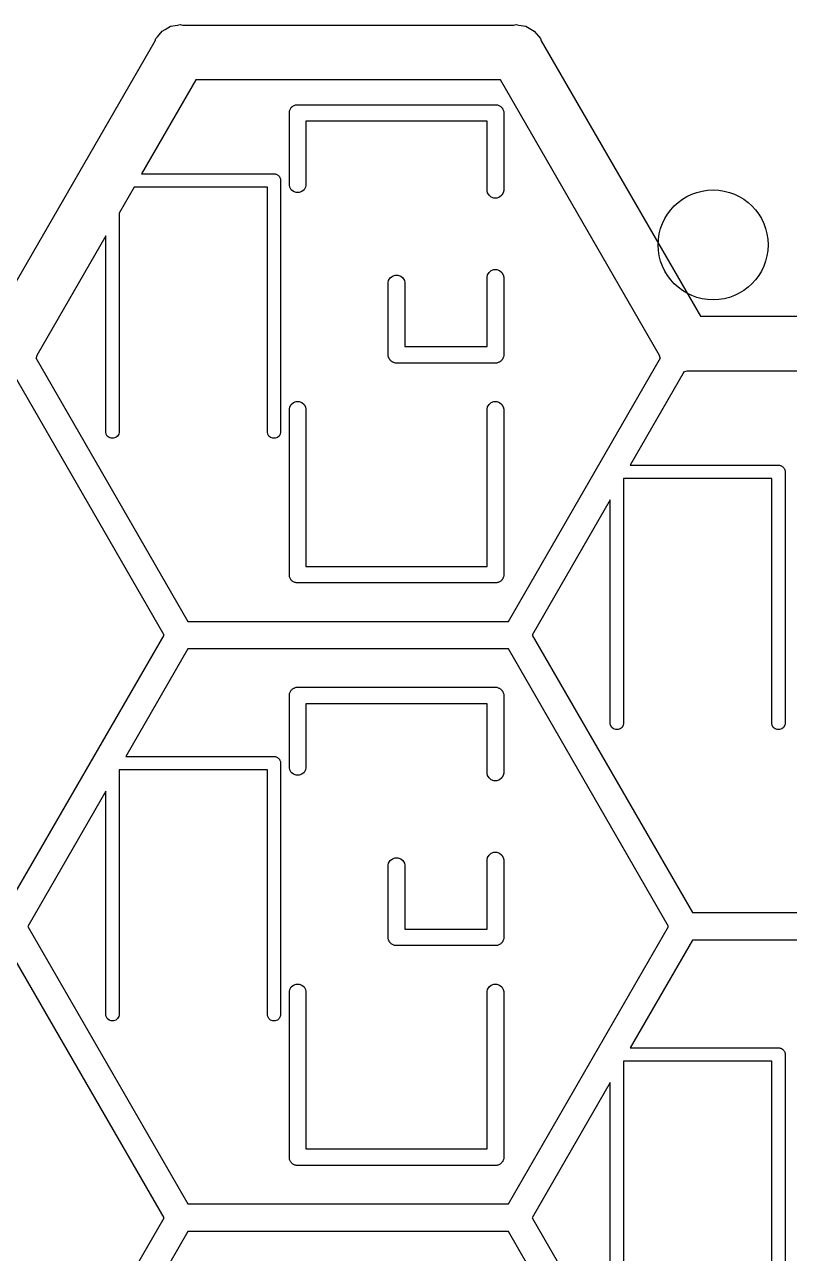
# Model space of a CAD drawing. Extents: x -0.7 to 56.4, y -0.3 to 45.3.
# Drawn here: x 27.16 to 34.11, y 34.12 to 45.3 of the extents above; entities that cross this region are included whole.
import ezdxf

# ---------------------------------------------------------------- set-up
doc = ezdxf.new("R2010")
doc.units = 0
doc.header["$MEASUREMENT"] = 0
doc.layers.add('BLACK', color=7, linetype='CONTINUOUS')

msp = doc.modelspace()

# ---------------------------------------------------------------- linework, layer by layer
at = {"layer": 'BLACK', "linetype": 'CONTINUOUS'}
for p, q in [((28.4344, 45.2606), (28.4828, 45.2885)), ((28.4828, 45.2885), (28.5477, 45.3)), ((28.5477, 45.3), (28.5696, 45.3039)), ((28.5477, 45.3), (28.5477, 45.3)), ((28.5696, 45.3039), (28.5915, 45.3)), ((28.5915, 45.3), (31.6077, 45.3)), ((31.6077, 45.3), (31.6295, 45.3039)), ((31.6295, 45.3039), (31.6514, 45.3)), ((31.6514, 45.3), (31.6514, 45.3)), ((31.6514, 45.3), (31.7164, 45.2885)), ((31.7164, 45.2885), (31.7927, 45.2445)), ((28.3421, 45.1561), (28.3497, 45.1769)), ((28.3497, 45.1769), (28.364, 45.1939)), ((28.364, 45.1939), (28.4064, 45.2445)), ((28.4064, 45.2445), (28.4344, 45.2606)), ((31.7927, 45.2445), (31.8494, 45.1769)), ((31.8494, 45.1769), (31.857, 45.1561)), ((26.8953, 42.65), (28.3421, 45.1561)), ((31.857, 45.1561), (33.3039, 42.65)), ((28.7139, 44.8), (28.2203, 43.945)), ((31.4852, 44.8), (28.7139, 44.8)), ((32.9321, 42.2939), (31.4852, 44.8)), ((29.5646, 44.5132), (29.5669, 44.5195)), ((29.5646, 44.5066), (29.5646, 44.5132)), ((29.5646, 43.8434), (29.5646, 44.5066)), ((29.5646, 44.5066), (29.5646, 44.5066)), ((29.5669, 44.5195), (29.568, 44.526)), ((29.568, 44.526), (29.5714, 44.5318)), ((29.5714, 44.5318), (29.5737, 44.5381)), ((29.5737, 44.5381), (29.5779, 44.5432)), ((29.5779, 44.5432), (29.5813, 44.549)), ((29.5813, 44.549), (29.5864, 44.5532)), ((29.5864, 44.5532), (29.5907, 44.5583)), ((29.5907, 44.5583), (29.5964, 44.5617)), ((29.5964, 44.5617), (29.6015, 44.566)), ((29.6015, 44.566), (29.6078, 44.5682)), ((29.6078, 44.5682), (29.6136, 44.5716)), ((29.6136, 44.5716), (29.6201, 44.5727)), ((29.6201, 44.5727), (29.6264, 44.575)), ((29.6264, 44.575), (29.633, 44.575)), ((29.633, 44.575), (29.6331, 44.575)), ((29.6331, 44.575), (31.4462, 44.575)), ((31.4462, 44.575), (31.4528, 44.575)), ((31.4462, 44.575), (31.4462, 44.575)), ((31.4528, 44.575), (31.4591, 44.5727)), ((31.4591, 44.5727), (31.4657, 44.5716)), ((31.4657, 44.5716), (31.4714, 44.5682)), ((31.4714, 44.5682), (31.4777, 44.566)), ((31.4777, 44.566), (31.4828, 44.5617)), ((31.4828, 44.5617), (31.4886, 44.5583)), ((31.4886, 44.5583), (31.4928, 44.5532)), ((31.4928, 44.5532), (31.4979, 44.549)), ((31.4979, 44.549), (31.5013, 44.5432)), ((31.5013, 44.5432), (31.5056, 44.5381)), ((31.5056, 44.5381), (31.5078, 44.5318)), ((31.5078, 44.5318), (31.5112, 44.526)), ((31.5112, 44.526), (31.5123, 44.5195)), ((31.5123, 44.5195), (31.5146, 44.5132)), ((31.5146, 44.5132), (31.5146, 44.5066)), ((31.5146, 44.5066), (31.5146, 44.5066)), ((31.5146, 44.5066), (31.5146, 43.7934)), ((31.3646, 44.425), (29.7146, 44.425)), ((29.7146, 44.425), (29.7146, 43.8434)), ((31.3646, 43.7934), (31.3646, 44.425)), ((28.2203, 43.945), (29.4299, 43.945)), ((29.4299, 43.945), (29.4299, 43.945)), ((29.4299, 43.945), (29.4352, 43.945)), ((29.4352, 43.945), (29.4402, 43.9432)), ((29.4402, 43.9432), (29.4454, 43.9423)), ((29.4454, 43.9423), (29.4501, 43.9396)), ((29.4501, 43.9396), (29.4551, 43.9378)), ((29.4551, 43.9378), (29.4592, 43.9343)), ((29.4592, 43.9343), (29.4638, 43.9317)), ((28.151, 43.825), (28.0146, 43.5887)), ((29.3646, 43.825), (28.151, 43.825)), ((29.3646, 41.5948), (29.3646, 43.825)), ((29.4638, 43.9317), (29.4672, 43.9276)), ((29.4672, 43.9276), (29.4713, 43.9242)), ((29.4713, 43.9242), (29.4739, 43.9195)), ((29.4739, 43.9195), (29.4774, 43.9155)), ((29.4774, 43.9155), (29.4792, 43.9105)), ((29.4792, 43.9105), (29.4819, 43.9058)), ((29.4819, 43.9058), (29.4828, 43.9006)), ((29.4828, 43.9006), (29.4846, 43.8956)), ((29.4846, 43.8956), (29.4846, 43.8903)), ((29.4846, 43.8903), (29.4846, 43.8902)), ((29.4846, 43.8902), (29.4846, 41.5948)), ((29.568, 43.824), (29.5646, 43.8434)), ((29.5813, 43.801), (29.568, 43.824)), ((29.7112, 43.824), (29.6979, 43.801)), ((29.7146, 43.8434), (29.7112, 43.824)), ((29.6015, 43.784), (29.5813, 43.801)), ((29.6264, 43.775), (29.6015, 43.784)), ((29.6528, 43.775), (29.6264, 43.775)), ((29.6777, 43.784), (29.6528, 43.775)), ((29.6979, 43.801), (29.6777, 43.784)), ((31.368, 43.774), (31.3646, 43.7934)), ((31.3813, 43.751), (31.368, 43.774)), ((31.4015, 43.734), (31.3813, 43.751)), ((31.4264, 43.725), (31.4015, 43.734)), ((31.4528, 43.725), (31.4264, 43.725)), ((31.4777, 43.734), (31.4528, 43.725)), ((31.4979, 43.751), (31.4777, 43.734)), ((31.5112, 43.774), (31.4979, 43.751)), ((31.5146, 43.7934), (31.5112, 43.774)), ((28.0146, 43.5887), (28.0146, 41.5948)), ((27.8946, 43.3809), (27.267, 42.2939)), ((27.8946, 41.5948), (27.8946, 43.3809)), ((31.368, 43.026), (31.3813, 43.049)), ((31.3813, 43.049), (31.4015, 43.066)), ((31.4015, 43.066), (31.4264, 43.075)), ((31.4264, 43.075), (31.4528, 43.075)), ((31.4528, 43.075), (31.4777, 43.066)), ((31.4777, 43.066), (31.4979, 43.049)), ((31.4979, 43.049), (31.5112, 43.026)), ((30.4646, 42.9566), (30.468, 42.976)), ((30.4646, 42.3132), (30.4646, 42.9566)), ((30.468, 42.976), (30.4813, 42.999)), ((30.4813, 42.999), (30.5015, 43.016)), ((30.5015, 43.016), (30.5264, 43.025)), ((30.5264, 43.025), (30.5528, 43.025)), ((30.5528, 43.025), (30.5777, 43.016)), ((30.5777, 43.016), (30.5979, 42.999)), ((30.5979, 42.999), (30.6112, 42.976)), ((30.6112, 42.976), (30.6146, 42.9566)), ((30.6146, 42.9566), (30.6146, 42.375)), ((31.3646, 43.0066), (31.368, 43.026)), ((31.3646, 42.375), (31.3646, 43.0066)), ((31.5112, 43.026), (31.5146, 43.0066)), ((31.5146, 43.0066), (31.5146, 42.2934)), ((33.3039, 42.65), (36.0751, 42.65)), ((30.6146, 42.375), (31.3646, 42.375)), ((27.2595, 42.2731), (27.2581, 42.2715)), ((27.2581, 42.2715), (28.6418, 39.875)), ((27.267, 42.2939), (27.2595, 42.2731)), ((30.4646, 42.2868), (30.4646, 42.3132)), ((30.4669, 42.2805), (30.4646, 42.2868)), ((30.468, 42.274), (30.4669, 42.2805)), ((30.4714, 42.2682), (30.468, 42.274)), ((30.4737, 42.2619), (30.4714, 42.2682)), ((30.4779, 42.2568), (30.4737, 42.2619)), ((30.4813, 42.251), (30.4779, 42.2568)), ((31.5013, 42.2568), (31.4979, 42.251)), ((31.5056, 42.2619), (31.5013, 42.2568)), ((31.5078, 42.2682), (31.5056, 42.2619)), ((31.5112, 42.274), (31.5078, 42.2682)), ((31.5123, 42.2805), (31.5112, 42.274)), ((31.5146, 42.2868), (31.5123, 42.2805)), ((31.5146, 42.2934), (31.5146, 42.2934)), ((31.5146, 42.2934), (31.5146, 42.2868)), ((31.5574, 39.875), (32.941, 42.2715)), ((32.9397, 42.2731), (32.9321, 42.2939)), ((32.941, 42.2715), (32.9397, 42.2731)), ((28.4252, 39.75), (27.0416, 42.1465)), ((30.4864, 42.2468), (30.4813, 42.251)), ((30.4907, 42.2417), (30.4864, 42.2468)), ((30.4964, 42.2383), (30.4907, 42.2417)), ((30.5015, 42.234), (30.4964, 42.2383)), ((30.5078, 42.2318), (30.5015, 42.234)), ((30.5136, 42.2284), (30.5078, 42.2318)), ((30.5201, 42.2273), (30.5136, 42.2284)), ((30.5264, 42.225), (30.5201, 42.2273)), ((30.533, 42.225), (30.5264, 42.225)), ((30.5331, 42.225), (30.533, 42.225)), ((31.4462, 42.225), (30.5331, 42.225)), ((31.4528, 42.225), (31.4462, 42.225)), ((31.4462, 42.225), (31.4462, 42.225)), ((31.4591, 42.2273), (31.4528, 42.225)), ((31.4657, 42.2284), (31.4591, 42.2273)), ((31.4714, 42.2318), (31.4657, 42.2284)), ((31.4777, 42.234), (31.4714, 42.2318)), ((31.4828, 42.2383), (31.4777, 42.234)), ((31.4886, 42.2417), (31.4828, 42.2383)), ((31.4928, 42.2468), (31.4886, 42.2417)), ((31.4979, 42.251), (31.4928, 42.2468)), ((33.1575, 42.1465), (32.6659, 41.295)), ((33.1595, 42.1461), (33.1575, 42.1465)), ((33.1814, 42.15), (33.1595, 42.1461)), ((36.0751, 42.15), (33.1814, 42.15)), ((29.5646, 41.8066), (29.568, 41.826)), ((29.568, 41.826), (29.5813, 41.849)), ((29.5813, 41.849), (29.6015, 41.866)), ((29.6015, 41.866), (29.6264, 41.875)), ((29.6264, 41.875), (29.6528, 41.875)), ((29.6528, 41.875), (29.6777, 41.866)), ((29.6777, 41.866), (29.6979, 41.849)), ((29.6979, 41.849), (29.7112, 41.826)), ((29.7112, 41.826), (29.7146, 41.8066)), ((31.3646, 41.8066), (31.368, 41.826)), ((31.368, 41.826), (31.3813, 41.849)), ((31.3813, 41.849), (31.4015, 41.866)), ((31.4015, 41.866), (31.4264, 41.875)), ((31.4264, 41.875), (31.4528, 41.875)), ((31.4528, 41.875), (31.4777, 41.866)), ((31.4777, 41.866), (31.4979, 41.849)), ((31.4979, 41.849), (31.5112, 41.826)), ((31.5112, 41.826), (31.5146, 41.8066)), ((29.5646, 40.2934), (29.5646, 41.8066)), ((29.7146, 41.8066), (29.7146, 40.375)), ((31.3646, 40.375), (31.3646, 41.8066)), ((31.5146, 41.8066), (31.5146, 40.2934)), ((27.8974, 41.5792), (27.8946, 41.5948)), ((28.0146, 41.5948), (28.0119, 41.5792)), ((29.3674, 41.5792), (29.3646, 41.5948)), ((29.4846, 41.5948), (29.4819, 41.5792)), ((27.9079, 41.5608), (27.8974, 41.5792)), ((27.9241, 41.5472), (27.9079, 41.5608)), ((27.944, 41.54), (27.9241, 41.5472)), ((27.9652, 41.54), (27.944, 41.54)), ((27.9851, 41.5472), (27.9652, 41.54)), ((28.0013, 41.5608), (27.9851, 41.5472)), ((28.0119, 41.5792), (28.0013, 41.5608)), ((29.3779, 41.5608), (29.3674, 41.5792)), ((29.3941, 41.5472), (29.3779, 41.5608)), ((29.414, 41.54), (29.3941, 41.5472)), ((29.4352, 41.54), (29.414, 41.54)), ((29.4551, 41.5472), (29.4352, 41.54)), ((29.4713, 41.5608), (29.4551, 41.5472)), ((29.4819, 41.5792), (29.4713, 41.5608)), ((32.6659, 41.295), (34.0198, 41.295)), ((34.0198, 41.295), (34.0198, 41.295)), ((34.0198, 41.295), (34.0251, 41.295)), ((34.0251, 41.295), (34.0301, 41.2932)), ((34.0301, 41.2932), (34.0354, 41.2923)), ((34.0354, 41.2923), (34.04, 41.2896)), ((34.04, 41.2896), (34.045, 41.2878)), ((34.045, 41.2878), (34.0491, 41.2843)), ((34.0491, 41.2843), (34.0537, 41.2817)), ((34.0537, 41.2817), (34.0571, 41.2776)), ((34.0571, 41.2776), (34.0612, 41.2742)), ((34.0612, 41.2742), (34.0639, 41.2695)), ((34.0639, 41.2695), (34.0673, 41.2655)), ((34.0673, 41.2655), (34.0691, 41.2605)), ((34.0691, 41.2605), (34.0718, 41.2558)), ((34.0718, 41.2558), (34.0727, 41.2506)), ((34.0727, 41.2506), (34.0745, 41.2456)), ((33.9545, 41.175), (32.6045, 41.175)), ((32.6045, 41.175), (32.6045, 38.9448)), ((33.9545, 38.9448), (33.9545, 41.175)), ((34.0745, 41.2456), (34.0745, 41.2403)), ((34.0745, 41.2403), (34.0745, 41.2402)), ((34.0745, 41.2402), (34.0745, 38.9448)), ((32.4845, 40.9809), (31.7739, 39.75)), ((32.4845, 38.9448), (32.4845, 40.9809)), ((29.7146, 40.375), (31.3646, 40.375)), ((29.5646, 40.2868), (29.5646, 40.2934)), ((29.5646, 40.2934), (29.5646, 40.2934)), ((29.5669, 40.2805), (29.5646, 40.2868)), ((29.568, 40.274), (29.5669, 40.2805)), ((29.5714, 40.2682), (29.568, 40.274)), ((29.5737, 40.2619), (29.5714, 40.2682)), ((29.5779, 40.2568), (29.5737, 40.2619)), ((29.5813, 40.251), (29.5779, 40.2568)), ((29.5864, 40.2468), (29.5813, 40.251)), ((29.5907, 40.2417), (29.5864, 40.2468)), ((31.4928, 40.2468), (31.4886, 40.2417)), ((31.4979, 40.251), (31.4928, 40.2468)), ((31.5013, 40.2568), (31.4979, 40.251)), ((31.5056, 40.2619), (31.5013, 40.2568)), ((31.5078, 40.2682), (31.5056, 40.2619)), ((31.5112, 40.274), (31.5078, 40.2682)), ((31.5123, 40.2805), (31.5112, 40.274)), ((31.5146, 40.2868), (31.5123, 40.2805)), ((31.5146, 40.2934), (31.5146, 40.2934)), ((31.5146, 40.2934), (31.5146, 40.2868)), ((29.5964, 40.2383), (29.5907, 40.2417)), ((29.6015, 40.234), (29.5964, 40.2383)), ((29.6078, 40.2318), (29.6015, 40.234)), ((29.6136, 40.2284), (29.6078, 40.2318)), ((29.6201, 40.2273), (29.6136, 40.2284)), ((29.6264, 40.225), (29.6201, 40.2273)), ((29.633, 40.225), (29.6264, 40.225)), ((29.6331, 40.225), (29.633, 40.225)), ((31.4462, 40.225), (29.6331, 40.225)), ((31.4528, 40.225), (31.4462, 40.225)), ((31.4462, 40.225), (31.4462, 40.225)), ((31.4591, 40.2273), (31.4528, 40.225)), ((31.4657, 40.2284), (31.4591, 40.2273)), ((31.4714, 40.2318), (31.4657, 40.2284)), ((31.4777, 40.234), (31.4714, 40.2318)), ((31.4828, 40.2383), (31.4777, 40.234)), ((31.4886, 40.2417), (31.4828, 40.2383)), ((28.6418, 39.875), (31.5574, 39.875)), ((26.9674, 37.225), (28.4252, 39.75)), ((31.7739, 39.75), (33.2317, 37.225)), ((28.6418, 39.625), (28.076, 38.645)), ((31.5574, 39.625), (28.6418, 39.625)), ((33.0152, 37.1), (31.5574, 39.625)), ((29.5714, 39.2318), (29.5737, 39.2381)), ((29.5737, 39.2381), (29.5779, 39.2432)), ((29.5779, 39.2432), (29.5813, 39.249)), ((29.5813, 39.249), (29.5864, 39.2532)), ((29.5864, 39.2532), (29.5907, 39.2583)), ((29.5907, 39.2583), (29.5964, 39.2617)), ((29.5964, 39.2617), (29.6015, 39.266)), ((29.6015, 39.266), (29.6078, 39.2682)), ((29.6078, 39.2682), (29.6136, 39.2716)), ((29.6136, 39.2716), (29.6201, 39.2727)), ((29.6201, 39.2727), (29.6264, 39.275)), ((29.6264, 39.275), (29.633, 39.275)), ((29.633, 39.275), (29.6331, 39.275)), ((29.6331, 39.275), (31.4462, 39.275)), ((31.4462, 39.275), (31.4528, 39.275)), ((31.4462, 39.275), (31.4462, 39.275)), ((31.4528, 39.275), (31.4591, 39.2727)), ((31.4591, 39.2727), (31.4657, 39.2716)), ((31.4657, 39.2716), (31.4714, 39.2682)), ((31.4714, 39.2682), (31.4777, 39.266)), ((31.4777, 39.266), (31.4828, 39.2617)), ((31.4828, 39.2617), (31.4886, 39.2583)), ((31.4886, 39.2583), (31.4928, 39.2532)), ((31.4928, 39.2532), (31.4979, 39.249)), ((31.4979, 39.249), (31.5013, 39.2432)), ((31.5013, 39.2432), (31.5056, 39.2381)), ((31.5056, 39.2381), (31.5078, 39.2318)), ((29.5646, 39.2132), (29.5669, 39.2195)), ((29.5646, 39.2066), (29.5646, 39.2132)), ((29.5646, 38.5434), (29.5646, 39.2066)), ((29.5646, 39.2066), (29.5646, 39.2066)), ((29.5669, 39.2195), (29.568, 39.226)), ((29.568, 39.226), (29.5714, 39.2318)), ((31.5078, 39.2318), (31.5112, 39.226)), ((31.5112, 39.226), (31.5123, 39.2195)), ((31.5123, 39.2195), (31.5146, 39.2132)), ((31.5146, 39.2132), (31.5146, 39.2066)), ((31.5146, 39.2066), (31.5146, 39.2066)), ((31.5146, 39.2066), (31.5146, 38.4934)), ((31.3646, 39.125), (29.7146, 39.125)), ((29.7146, 39.125), (29.7146, 38.5434)), ((31.3646, 38.4934), (31.3646, 39.125)), ((32.4873, 38.9292), (32.4845, 38.9448)), ((32.4979, 38.9108), (32.4873, 38.9292)), ((32.5141, 38.8972), (32.4979, 38.9108)), ((32.5912, 38.9108), (32.575, 38.8972)), ((32.6018, 38.9292), (32.5912, 38.9108)), ((32.6045, 38.9448), (32.6018, 38.9292)), ((33.9573, 38.9292), (33.9545, 38.9448)), ((33.9679, 38.9108), (33.9573, 38.9292)), ((33.9841, 38.8972), (33.9679, 38.9108)), ((34.0612, 38.9108), (34.045, 38.8972)), ((34.0718, 38.9292), (34.0612, 38.9108)), ((34.0745, 38.9448), (34.0718, 38.9292)), ((32.534, 38.89), (32.5141, 38.8972)), ((32.5551, 38.89), (32.534, 38.89)), ((32.575, 38.8972), (32.5551, 38.89)), ((34.004, 38.89), (33.9841, 38.8972)), ((34.0251, 38.89), (34.004, 38.89)), ((34.045, 38.8972), (34.0251, 38.89)), ((28.076, 38.645), (29.4299, 38.645)), ((29.4299, 38.645), (29.4299, 38.645)), ((29.4299, 38.645), (29.4352, 38.645)), ((29.4352, 38.645), (29.4402, 38.6432)), ((29.4402, 38.6432), (29.4454, 38.6423)), ((29.4454, 38.6423), (29.4501, 38.6396)), ((29.4501, 38.6396), (29.4551, 38.6378)), ((29.4551, 38.6378), (29.4592, 38.6343)), ((29.4592, 38.6343), (29.4638, 38.6317)), ((29.4638, 38.6317), (29.4672, 38.6276)), ((29.4672, 38.6276), (29.4713, 38.6242)), ((29.4713, 38.6242), (29.4739, 38.6195)), ((29.4739, 38.6195), (29.4774, 38.6155)), ((29.4774, 38.6155), (29.4792, 38.6105)), ((29.4792, 38.6105), (29.4819, 38.6058)), ((29.4819, 38.6058), (29.4828, 38.6006)), ((29.4828, 38.6006), (29.4846, 38.5956)), ((29.4846, 38.5956), (29.4846, 38.5903)), ((29.4846, 38.5903), (29.4846, 38.5902)), ((29.4846, 38.5902), (29.4846, 36.2948)), ((29.3646, 38.525), (28.0146, 38.525)), ((28.0146, 38.525), (28.0146, 36.2948)), ((29.3646, 36.2948), (29.3646, 38.525)), ((29.568, 38.524), (29.5646, 38.5434)), ((29.5813, 38.501), (29.568, 38.524)), ((29.6015, 38.484), (29.5813, 38.501)), ((29.6264, 38.475), (29.6015, 38.484)), ((29.6528, 38.475), (29.6264, 38.475)), ((29.6777, 38.484), (29.6528, 38.475)), ((29.6979, 38.501), (29.6777, 38.484)), ((29.7112, 38.524), (29.6979, 38.501)), ((29.7146, 38.5434), (29.7112, 38.524)), ((31.368, 38.474), (31.3646, 38.4934)), ((31.3813, 38.451), (31.368, 38.474)), ((31.5112, 38.474), (31.4979, 38.451)), ((31.5146, 38.4934), (31.5112, 38.474)), ((31.4015, 38.434), (31.3813, 38.451)), ((31.4264, 38.425), (31.4015, 38.434)), ((31.4528, 38.425), (31.4264, 38.425)), ((31.4777, 38.434), (31.4528, 38.425)), ((31.4979, 38.451), (31.4777, 38.434)), ((27.8946, 38.3309), (27.1839, 37.1)), ((27.8946, 36.2948), (27.8946, 38.3309)), ((30.4646, 37.6566), (30.468, 37.676)), ((30.468, 37.676), (30.4813, 37.699)), ((30.4813, 37.699), (30.5015, 37.716)), ((30.5015, 37.716), (30.5264, 37.725)), ((30.5264, 37.725), (30.5528, 37.725)), ((30.5528, 37.725), (30.5777, 37.716)), ((30.5777, 37.716), (30.5979, 37.699)), ((30.5979, 37.699), (30.6112, 37.676)), ((30.6112, 37.676), (30.6146, 37.6566)), ((31.3646, 37.7066), (31.368, 37.726)), ((31.3646, 37.075), (31.3646, 37.7066)), ((31.368, 37.726), (31.3813, 37.749)), ((31.3813, 37.749), (31.4015, 37.766)), ((31.4015, 37.766), (31.4264, 37.775)), ((31.4264, 37.775), (31.4528, 37.775)), ((31.4528, 37.775), (31.4777, 37.766)), ((31.4777, 37.766), (31.4979, 37.749)), ((31.4979, 37.749), (31.5112, 37.726)), ((31.5112, 37.726), (31.5146, 37.7066)), ((31.5146, 37.7066), (31.5146, 36.9934)), ((30.4646, 37.0132), (30.4646, 37.6566)), ((30.6146, 37.6566), (30.6146, 37.075)), ((33.2317, 37.225), (35.9989, 37.225)), ((27.1839, 37.1), (28.6418, 34.575)), ((30.4646, 36.9868), (30.4646, 37.0132)), ((30.6146, 37.075), (31.3646, 37.075)), ((31.5574, 34.575), (33.0152, 37.1)), ((28.4252, 34.45), (26.9674, 36.975)), ((30.4669, 36.9805), (30.4646, 36.9868)), ((30.468, 36.974), (30.4669, 36.9805)), ((30.4714, 36.9682), (30.468, 36.974)), ((30.4737, 36.9619), (30.4714, 36.9682)), ((30.4779, 36.9568), (30.4737, 36.9619)), ((30.4813, 36.951), (30.4779, 36.9568)), ((30.4864, 36.9468), (30.4813, 36.951)), ((30.4907, 36.9417), (30.4864, 36.9468)), ((30.4964, 36.9383), (30.4907, 36.9417)), ((30.5015, 36.934), (30.4964, 36.9383)), ((30.5078, 36.9318), (30.5015, 36.934)), ((30.5136, 36.9284), (30.5078, 36.9318)), ((30.5201, 36.9273), (30.5136, 36.9284)), ((30.5264, 36.925), (30.5201, 36.9273)), ((30.533, 36.925), (30.5264, 36.925)), ((30.5331, 36.925), (30.533, 36.925)), ((31.4462, 36.925), (30.5331, 36.925)), ((31.4528, 36.925), (31.4462, 36.925)), ((31.4462, 36.925), (31.4462, 36.925)), ((31.4591, 36.9273), (31.4528, 36.925)), ((31.4657, 36.9284), (31.4591, 36.9273)), ((31.4714, 36.9318), (31.4657, 36.9284)), ((31.4777, 36.934), (31.4714, 36.9318)), ((31.4828, 36.9383), (31.4777, 36.934)), ((31.4886, 36.9417), (31.4828, 36.9383)), ((31.4928, 36.9468), (31.4886, 36.9417)), ((31.4979, 36.951), (31.4928, 36.9468)), ((31.5013, 36.9568), (31.4979, 36.951)), ((31.5056, 36.9619), (31.5013, 36.9568)), ((31.5078, 36.9682), (31.5056, 36.9619)), ((31.5112, 36.974), (31.5078, 36.9682)), ((31.5123, 36.9805), (31.5112, 36.974)), ((31.5146, 36.9868), (31.5123, 36.9805)), ((31.5146, 36.9934), (31.5146, 36.9934)), ((31.5146, 36.9934), (31.5146, 36.9868)), ((33.2317, 36.975), (32.6659, 35.995)), ((35.9989, 36.975), (33.2317, 36.975)), ((29.5813, 36.549), (29.6015, 36.566)), ((29.6015, 36.566), (29.6264, 36.575)), ((29.6264, 36.575), (29.6528, 36.575)), ((29.6528, 36.575), (29.6777, 36.566)), ((29.6777, 36.566), (29.6979, 36.549)), ((31.3813, 36.549), (31.4015, 36.566)), ((31.4015, 36.566), (31.4264, 36.575)), ((31.4264, 36.575), (31.4528, 36.575)), ((31.4528, 36.575), (31.4777, 36.566)), ((31.4777, 36.566), (31.4979, 36.549)), ((29.5646, 36.5066), (29.568, 36.526)), ((29.5646, 34.9934), (29.5646, 36.5066)), ((29.568, 36.526), (29.5813, 36.549)), ((29.6979, 36.549), (29.7112, 36.526)), ((29.7112, 36.526), (29.7146, 36.5066)), ((29.7146, 36.5066), (29.7146, 35.075)), ((31.3646, 36.5066), (31.368, 36.526)), ((31.3646, 35.075), (31.3646, 36.5066)), ((31.368, 36.526), (31.3813, 36.549)), ((31.4979, 36.549), (31.5112, 36.526)), ((31.5112, 36.526), (31.5146, 36.5066)), ((31.5146, 36.5066), (31.5146, 34.9934)), ((27.8974, 36.2792), (27.8946, 36.2948)), ((27.9079, 36.2608), (27.8974, 36.2792)), ((27.9241, 36.2472), (27.9079, 36.2608)), ((27.944, 36.24), (27.9241, 36.2472)), ((27.9652, 36.24), (27.944, 36.24)), ((27.9851, 36.2472), (27.9652, 36.24)), ((28.0013, 36.2608), (27.9851, 36.2472)), ((28.0119, 36.2792), (28.0013, 36.2608)), ((28.0146, 36.2948), (28.0119, 36.2792)), ((29.3674, 36.2792), (29.3646, 36.2948)), ((29.3779, 36.2608), (29.3674, 36.2792)), ((29.3941, 36.2472), (29.3779, 36.2608)), ((29.414, 36.24), (29.3941, 36.2472)), ((29.4352, 36.24), (29.414, 36.24)), ((29.4551, 36.2472), (29.4352, 36.24)), ((29.4713, 36.2608), (29.4551, 36.2472)), ((29.4819, 36.2792), (29.4713, 36.2608)), ((29.4846, 36.2948), (29.4819, 36.2792)), ((32.6659, 35.995), (34.0198, 35.995)), ((34.0198, 35.995), (34.0198, 35.995)), ((34.0198, 35.995), (34.0251, 35.995)), ((34.0251, 35.995), (34.0301, 35.9932)), ((34.0301, 35.9932), (34.0354, 35.9923)), ((34.0354, 35.9923), (34.04, 35.9896)), ((34.04, 35.9896), (34.045, 35.9878)), ((34.045, 35.9878), (34.0491, 35.9843)), ((34.0491, 35.9843), (34.0537, 35.9817)), ((34.0537, 35.9817), (34.0571, 35.9776)), ((34.0571, 35.9776), (34.0612, 35.9742)), ((34.0612, 35.9742), (34.0639, 35.9695)), ((34.0639, 35.9695), (34.0673, 35.9655)), ((34.0673, 35.9655), (34.0691, 35.9605)), ((34.0691, 35.9605), (34.0718, 35.9558)), ((34.0718, 35.9558), (34.0727, 35.9506)), ((34.0727, 35.9506), (34.0745, 35.9456)), ((34.0745, 35.9456), (34.0745, 35.9403)), ((34.0745, 35.9403), (34.0745, 35.9402)), ((34.0745, 35.9402), (34.0745, 33.6448)), ((33.9545, 35.875), (32.6045, 35.875)), ((32.6045, 35.875), (32.6045, 33.6448)), ((33.9545, 33.6448), (33.9545, 35.875)), ((32.4845, 35.6809), (31.7739, 34.45)), ((32.4845, 33.6448), (32.4845, 35.6809)), ((29.5646, 34.9868), (29.5646, 34.9934)), ((29.5646, 34.9934), (29.5646, 34.9934)), ((29.7146, 35.075), (31.3646, 35.075)), ((31.5146, 34.9934), (31.5146, 34.9934)), ((31.5146, 34.9934), (31.5146, 34.9868)), ((29.5669, 34.9805), (29.5646, 34.9868)), ((29.568, 34.974), (29.5669, 34.9805)), ((29.5714, 34.9682), (29.568, 34.974)), ((29.5737, 34.9619), (29.5714, 34.9682)), ((29.5779, 34.9568), (29.5737, 34.9619)), ((29.5813, 34.951), (29.5779, 34.9568)), ((29.5864, 34.9468), (29.5813, 34.951)), ((29.5907, 34.9417), (29.5864, 34.9468)), ((29.5964, 34.9383), (29.5907, 34.9417)), ((29.6015, 34.934), (29.5964, 34.9383)), ((29.6078, 34.9318), (29.6015, 34.934)), ((29.6136, 34.9284), (29.6078, 34.9318)), ((29.6201, 34.9273), (29.6136, 34.9284)), ((29.6264, 34.925), (29.6201, 34.9273)), ((29.633, 34.925), (29.6264, 34.925)), ((29.6331, 34.925), (29.633, 34.925)), ((31.4462, 34.925), (29.6331, 34.925)), ((31.4528, 34.925), (31.4462, 34.925)), ((31.4462, 34.925), (31.4462, 34.925)), ((31.4591, 34.9273), (31.4528, 34.925)), ((31.4657, 34.9284), (31.4591, 34.9273)), ((31.4714, 34.9318), (31.4657, 34.9284)), ((31.4777, 34.934), (31.4714, 34.9318)), ((31.4828, 34.9383), (31.4777, 34.934)), ((31.4886, 34.9417), (31.4828, 34.9383)), ((31.4928, 34.9468), (31.4886, 34.9417)), ((31.4979, 34.951), (31.4928, 34.9468)), ((31.5013, 34.9568), (31.4979, 34.951)), ((31.5056, 34.9619), (31.5013, 34.9568)), ((31.5078, 34.9682), (31.5056, 34.9619)), ((31.5112, 34.974), (31.5078, 34.9682)), ((31.5123, 34.9805), (31.5112, 34.974)), ((31.5146, 34.9868), (31.5123, 34.9805)), ((28.6418, 34.575), (31.5574, 34.575)), ((26.9674, 31.925), (28.4252, 34.45)), ((31.7739, 34.45), (33.2317, 31.925)), ((28.6418, 34.325), (28.076, 33.345)), ((31.5574, 34.325), (28.6418, 34.325)), ((33.0152, 31.8), (31.5574, 34.325))]:
    msp.add_line(p, q, dxfattribs=at)
at = {"layer": 'BLACK'}
msp.add_circle((33.42, 43.3), 0.5, dxfattribs=at)

doc.saveas('drawing.dxf')
